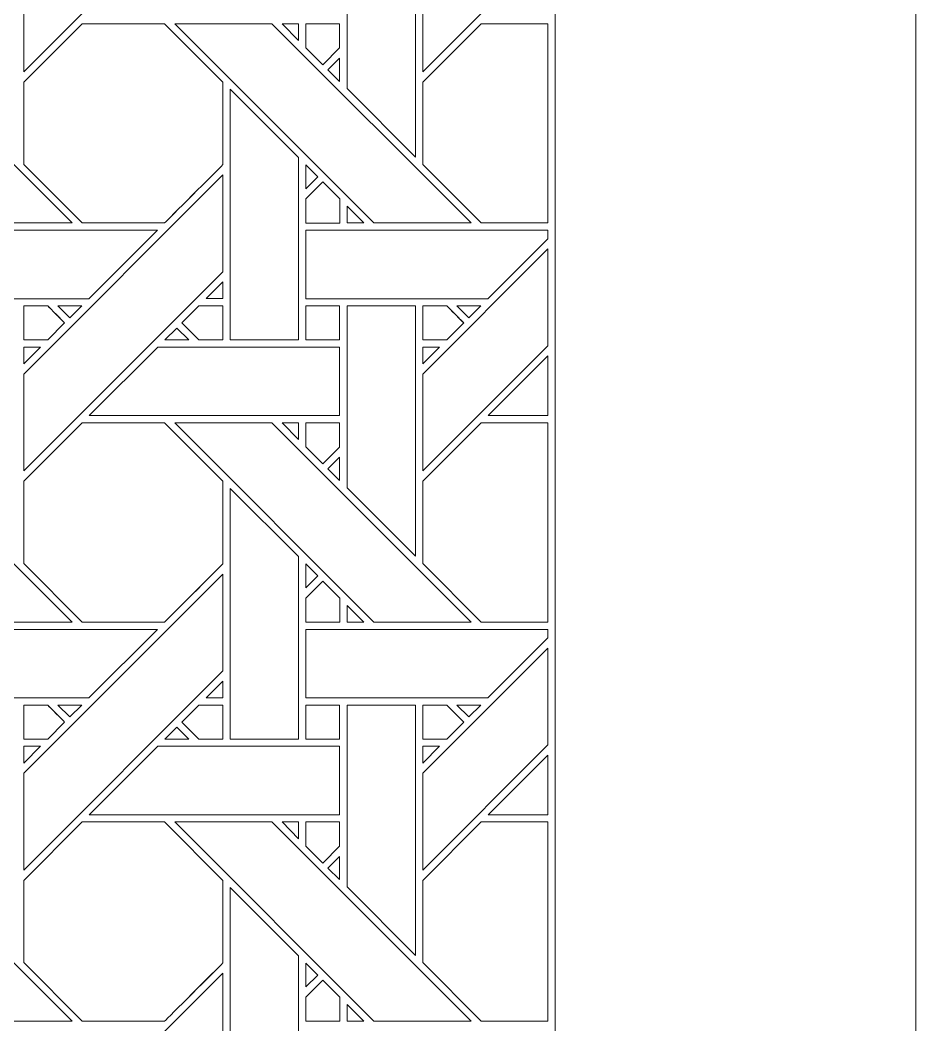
# Model space of a CAD drawing. Header units: inches. Extents: x 3.4 to 21.4, y 0.1 to 18.1.
# Drawn here: x 19.253 to 21.383, y 6.477 to 8.866 of the extents above; entities that cross this region are included whole.
import ezdxf

# ---------------------------------------------------------------- set-up
doc = ezdxf.new("R2010")
doc.units = ezdxf.units.IN
doc.header["$MEASUREMENT"] = 0
doc.layers.add('Design', color=7, linetype='Continuous', lineweight=0)

msp = doc.modelspace()

# ---------------------------------------------------------------- linework, layer by layer
at = {"layer": 'Design'}
for points, knots in [([(3.3829, 18.0948), (3.3829, 18.0948), (3.3829, 0.0948), (3.3829, 0.0948), (3.3829, 0.0948), (21.3829, 0.0948), (21.3829, 0.0948), (21.3829, 0.0948), (21.3829, 18.0948), (21.3829, 18.0948), (21.3829, 18.0948), (3.3829, 18.0948), (3.3829, 18.0948)], [0, 0, 0, 0, 1, 1, 1, 2, 2, 2, 3, 3, 3, 4, 4, 4, 4]), ([(4.2402, 17.2374), (4.2402, 17.2374), (4.2402, 0.9521), (4.2402, 0.9521), (4.2402, 0.9521), (20.5255, 0.9521), (20.5255, 0.9521), (20.5255, 0.9521), (20.5255, 17.2374), (20.5255, 17.2374), (20.5255, 17.2374), (4.2402, 17.2374), (4.2402, 17.2374)], [0, 0, 0, 0, 1, 1, 1, 2, 2, 2, 3, 3, 3, 4, 4, 4, 4]), ([(19.2615, 8.743), (19.2615, 8.743), (19.2615, 8.9731), (19.2615, 8.9731), (19.2615, 8.9731), (19.7352, 9.4467), (19.7352, 9.4467), (19.7352, 9.4467), (19.7352, 9.2166), (19.7352, 9.2166), (19.7352, 9.2166), (19.2615, 8.743), (19.2615, 8.743)], [0, 0, 0, 0, 1, 1, 1, 2, 2, 2, 3, 3, 3, 4, 4, 4, 4]), ([(20.2102, 8.743), (20.2102, 8.743), (20.2102, 8.9731), (20.2102, 8.9731), (20.2102, 8.9731), (20.5079, 9.2707), (20.5079, 9.2707), (20.5079, 9.2707), (20.5079, 9.0406), (20.5079, 9.0406), (20.5079, 9.0406), (20.2102, 8.743), (20.2102, 8.743)], [0, 0, 0, 0, 1, 1, 1, 2, 2, 2, 3, 3, 3, 4, 4, 4, 4]), ([(20.1931, 8.5401), (20.1931, 8.5401), (20.0302, 8.703), (20.0302, 8.703), (20.0302, 8.703), (20.0302, 9.1352), (20.0302, 9.1352), (20.0302, 9.1352), (20.1931, 9.1352), (20.1931, 9.1352), (20.1931, 9.1352), (20.1931, 8.5401), (20.1931, 8.5401)], [0, 0, 0, 0, 1, 1, 1, 2, 2, 2, 3, 3, 3, 4, 4, 4, 4]), ([(19.1455, 8.3837), (19.1455, 8.3837), (18.6719, 8.8573), (18.6719, 8.8573), (18.6719, 8.8573), (18.9029, 8.8573), (18.9029, 8.8573), (18.9029, 8.8573), (19.3765, 8.3837), (19.3765, 8.3837), (19.3765, 8.3837), (19.1455, 8.3837), (19.1455, 8.3837)], [0, 0, 0, 0, 1, 1, 1, 2, 2, 2, 3, 3, 3, 4, 4, 4, 4]), ([(19.4002, 8.8573), (19.4002, 8.8573), (19.5965, 8.8573), (19.5965, 8.8573), (19.5965, 8.8573), (19.7352, 8.7186), (19.7352, 8.7186), (19.7352, 8.7186), (19.7352, 8.5224), (19.7352, 8.5224), (19.7174, 8.5045), (19.6055, 8.3927), (19.5965, 8.3837), (19.5965, 8.3837), (19.4008, 8.3837), (19.4008, 8.3837), (19.4008, 8.3837), (19.2615, 8.5229), (19.2615, 8.5229), (19.2615, 8.5229), (19.2615, 8.7186), (19.2615, 8.7186), (19.2615, 8.7186), (19.4002, 8.8573), (19.4002, 8.8573)], [0, 0, 0, 0, 1, 1, 1, 2, 2, 2, 3, 3, 3, 4, 4, 4, 5, 5, 5, 6, 6, 6, 7, 7, 7, 8, 8, 8, 8]), ([(19.7352, 8.5224), (19.7171, 8.5042), (19.6053, 8.3925), (19.5965, 8.3837), (19.5965, 8.3837), (19.4008, 8.3837), (19.4008, 8.3837), (19.4008, 8.3837), (19.2615, 8.5229), (19.2615, 8.5229), (19.2615, 8.5229), (19.2615, 8.7186), (19.2615, 8.7186), (19.2615, 8.7186), (19.4002, 8.8573), (19.4002, 8.8573), (19.4002, 8.8573), (19.5965, 8.8573), (19.5965, 8.8573), (19.5965, 8.8573), (19.7352, 8.7186), (19.7352, 8.7186), (19.7352, 8.7186), (19.7352, 8.5224), (19.7352, 8.5224)], [0, 0, 0, 0, 1, 1, 1, 2, 2, 2, 3, 3, 3, 4, 4, 4, 5, 5, 5, 6, 6, 6, 7, 7, 7, 8, 8, 8, 8]), ([(20.0942, 8.3837), (20.0942, 8.3837), (19.6206, 8.8573), (19.6206, 8.8573), (19.6206, 8.8573), (19.8516, 8.8573), (19.8516, 8.8573), (19.8516, 8.8573), (20.3252, 8.3837), (20.3252, 8.3837), (20.3252, 8.3837), (20.0942, 8.3837), (20.0942, 8.3837)], [0, 0, 0, 0, 1, 1, 1, 2, 2, 2, 3, 3, 3, 4, 4, 4, 4]), ([(19.9151, 8.8573), (19.9151, 8.8573), (19.9151, 8.8175), (19.9151, 8.8175), (19.9151, 8.8175), (19.8757, 8.8573), (19.8757, 8.8573), (19.8757, 8.8573), (19.9151, 8.8573), (19.9151, 8.8573)], [0, 0, 0, 0, 1, 1, 1, 2, 2, 2, 3, 3, 3, 3]), ([(20.0127, 8.8573), (20.0127, 8.8573), (20.0127, 8.7997), (20.0127, 8.7997), (20.0127, 8.7997), (19.9727, 8.7598), (19.9727, 8.7598), (19.9727, 8.7598), (19.9324, 8.8001), (19.9324, 8.8001), (19.9324, 8.8001), (19.9324, 8.8573), (19.9324, 8.8573), (19.9324, 8.8573), (20.0127, 8.8573), (20.0127, 8.8573)], [0, 0, 0, 0, 1, 1, 1, 2, 2, 2, 3, 3, 3, 4, 4, 4, 5, 5, 5, 5]), ([(19.9727, 8.7598), (19.9727, 8.7598), (19.9324, 8.8001), (19.9324, 8.8001), (19.9324, 8.8001), (19.9324, 8.8573), (19.9324, 8.8573), (19.9324, 8.8573), (20.0127, 8.8573), (20.0127, 8.8573), (20.0127, 8.8573), (20.0127, 8.7997), (20.0127, 8.7997), (20.0127, 8.7997), (19.9727, 8.7598), (19.9727, 8.7598)], [0, 0, 0, 0, 1, 1, 1, 2, 2, 2, 3, 3, 3, 4, 4, 4, 5, 5, 5, 5]), ([(20.349, 8.8573), (20.349, 8.8573), (20.5079, 8.8573), (20.5079, 8.8573), (20.5079, 8.8573), (20.5079, 8.3837), (20.5079, 8.3837), (20.5079, 8.3837), (20.3495, 8.3837), (20.3495, 8.3837), (20.3495, 8.3837), (20.2103, 8.5229), (20.2103, 8.5229), (20.2103, 8.5229), (20.2103, 8.7186), (20.2103, 8.7186), (20.2103, 8.7186), (20.349, 8.8573), (20.349, 8.8573)], [0, 0, 0, 0, 1, 1, 1, 2, 2, 2, 3, 3, 3, 4, 4, 4, 5, 5, 5, 6, 6, 6, 6]), ([(20.3495, 8.3837), (20.3495, 8.3837), (20.2103, 8.5229), (20.2103, 8.5229), (20.2103, 8.5229), (20.2103, 8.7186), (20.2103, 8.7186), (20.2103, 8.7186), (20.349, 8.8573), (20.349, 8.8573), (20.349, 8.8573), (20.5079, 8.8573), (20.5079, 8.8573), (20.5079, 8.8573), (20.5079, 8.3837), (20.5079, 8.3837), (20.5079, 8.3837), (20.3495, 8.3837), (20.3495, 8.3837)], [0, 0, 0, 0, 1, 1, 1, 2, 2, 2, 3, 3, 3, 4, 4, 4, 5, 5, 5, 6, 6, 6, 6]), ([(20.0126, 8.7755), (20.0126, 8.7755), (20.0126, 8.7203), (20.0126, 8.7203), (20.0126, 8.7203), (19.9848, 8.7477), (19.9848, 8.7477), (19.9848, 8.7477), (20.0126, 8.7755), (20.0126, 8.7755)], [0, 0, 0, 0, 1, 1, 1, 2, 2, 2, 3, 3, 3, 3]), ([(19.7523, 8.1057), (19.7523, 8.1057), (19.7523, 8.7015), (19.7523, 8.7015), (19.7523, 8.7015), (19.9151, 8.5394), (19.9151, 8.5394), (19.9151, 8.5394), (19.9151, 8.1057), (19.9151, 8.1057), (19.9151, 8.1057), (19.7523, 8.1057), (19.7523, 8.1057)], [0, 0, 0, 0, 1, 1, 1, 2, 2, 2, 3, 3, 3, 4, 4, 4, 4]), ([(19.9324, 8.4651), (19.9324, 8.4651), (19.9324, 8.5219), (19.9324, 8.5219), (19.9324, 8.5219), (19.9605, 8.4933), (19.9605, 8.4933), (19.9605, 8.4933), (19.9324, 8.4651), (19.9324, 8.4651)], [0, 0, 0, 0, 1, 1, 1, 2, 2, 2, 3, 3, 3, 3]), ([(19.2615, 7.7943), (19.2615, 7.7943), (19.2615, 8.0244), (19.2615, 8.0244), (19.2615, 8.0244), (19.7352, 8.498), (19.7352, 8.498), (19.7352, 8.498), (19.7352, 8.2679), (19.7352, 8.2679), (19.7352, 8.2679), (19.2615, 7.7943), (19.2615, 7.7943)], [0, 0, 0, 0, 1, 1, 1, 2, 2, 2, 3, 3, 3, 4, 4, 4, 4]), ([(19.9324, 8.3834), (19.9324, 8.3834), (19.9324, 8.4407), (19.9324, 8.4407), (19.9324, 8.4407), (19.9727, 8.4811), (19.9727, 8.4811), (19.9727, 8.4811), (20.0131, 8.4407), (20.0131, 8.4407), (20.0131, 8.4407), (20.0131, 8.3834), (20.0131, 8.3834), (20.0131, 8.3834), (19.9324, 8.3834), (19.9324, 8.3834)], [0, 0, 0, 0, 1, 1, 1, 2, 2, 2, 3, 3, 3, 4, 4, 4, 5, 5, 5, 5]), ([(19.9727, 8.4811), (19.9727, 8.4811), (20.0131, 8.4407), (20.0131, 8.4407), (20.0131, 8.4407), (20.0131, 8.3834), (20.0131, 8.3834), (20.0131, 8.3834), (19.9324, 8.3834), (19.9324, 8.3834), (19.9324, 8.3834), (19.9324, 8.4407), (19.9324, 8.4407), (19.9324, 8.4407), (19.9727, 8.4811), (19.9727, 8.4811)], [0, 0, 0, 0, 1, 1, 1, 2, 2, 2, 3, 3, 3, 4, 4, 4, 5, 5, 5, 5]), ([(20.0303, 8.3837), (20.0303, 8.3837), (20.0303, 8.4235), (20.0303, 8.4235), (20.0303, 8.4235), (20.07, 8.3837), (20.07, 8.3837), (20.07, 8.3837), (20.0303, 8.3837), (20.0303, 8.3837)], [0, 0, 0, 0, 1, 1, 1, 2, 2, 2, 3, 3, 3, 3]), ([(19.4166, 8.2037), (19.4166, 8.2037), (18.9836, 8.2037), (18.9836, 8.2037), (18.9836, 8.2037), (18.9836, 8.3664), (18.9836, 8.3664), (18.9836, 8.3664), (19.5793, 8.3664), (19.5793, 8.3664), (19.5793, 8.3664), (19.4166, 8.2037), (19.4166, 8.2037)], [0, 0, 0, 0, 1, 1, 1, 2, 2, 2, 3, 3, 3, 4, 4, 4, 4]), ([(20.5079, 8.3462), (20.5079, 8.3462), (20.3653, 8.2037), (20.3653, 8.2037), (20.3653, 8.2037), (19.9324, 8.2037), (19.9324, 8.2037), (19.9324, 8.2037), (19.9324, 8.3664), (19.9324, 8.3664), (19.9324, 8.3664), (20.5079, 8.3664), (20.5079, 8.3664), (20.5079, 8.3664), (20.5079, 8.3462), (20.5079, 8.3462)], [0, 0, 0, 0, 1, 1, 1, 2, 2, 2, 3, 3, 3, 4, 4, 4, 5, 5, 5, 5]), ([(20.2102, 7.7943), (20.2102, 7.7943), (20.2102, 8.0244), (20.2102, 8.0244), (20.2102, 8.0244), (20.5079, 8.322), (20.5079, 8.322), (20.5079, 8.322), (20.5079, 8.0919), (20.5079, 8.0919), (20.5079, 8.0919), (20.2102, 7.7943), (20.2102, 7.7943)], [0, 0, 0, 0, 1, 1, 1, 2, 2, 2, 3, 3, 3, 4, 4, 4, 4]), ([(19.7352, 8.2435), (19.7352, 8.2435), (19.7352, 8.2038), (19.7352, 8.2038), (19.7352, 8.2038), (19.6954, 8.2038), (19.6954, 8.2038), (19.6954, 8.2038), (19.7352, 8.2435), (19.7352, 8.2435)], [0, 0, 0, 0, 1, 1, 1, 2, 2, 2, 3, 3, 3, 3]), ([(19.3186, 8.1865), (19.3237, 8.1813), (19.3545, 8.1505), (19.3589, 8.1461), (19.3589, 8.1461), (19.3185, 8.1057), (19.3185, 8.1057), (19.3185, 8.1057), (19.2615, 8.1057), (19.2615, 8.1057), (19.2615, 8.1057), (19.2615, 8.1865), (19.2615, 8.1865), (19.2615, 8.1865), (19.3186, 8.1865), (19.3186, 8.1865)], [0, 0, 0, 0, 1, 1, 1, 2, 2, 2, 3, 3, 3, 4, 4, 4, 5, 5, 5, 5]), ([(19.3589, 8.1461), (19.3589, 8.1461), (19.3185, 8.1057), (19.3185, 8.1057), (19.3185, 8.1057), (19.2615, 8.1057), (19.2615, 8.1057), (19.2615, 8.1057), (19.2615, 8.1865), (19.2615, 8.1865), (19.2615, 8.1865), (19.3186, 8.1865), (19.3186, 8.1865), (19.3239, 8.1812), (19.3547, 8.1503), (19.3589, 8.1461)], [0, 0, 0, 0, 1, 1, 1, 2, 2, 2, 3, 3, 3, 4, 4, 4, 5, 5, 5, 5]), ([(19.3429, 8.1865), (19.3429, 8.1865), (19.3994, 8.1865), (19.3994, 8.1865), (19.3994, 8.1865), (19.3711, 8.1583), (19.3711, 8.1583), (19.3711, 8.1583), (19.3429, 8.1865), (19.3429, 8.1865)], [0, 0, 0, 0, 1, 1, 1, 2, 2, 2, 3, 3, 3, 3]), ([(19.7352, 8.1865), (19.7352, 8.1865), (19.7352, 8.1057), (19.7352, 8.1057), (19.7352, 8.1057), (19.6781, 8.1057), (19.6781, 8.1057), (19.6781, 8.1057), (19.6377, 8.1461), (19.6377, 8.1461), (19.6377, 8.1461), (19.6782, 8.1865), (19.6782, 8.1865), (19.6782, 8.1865), (19.7352, 8.1865), (19.7352, 8.1865)], [0, 0, 0, 0, 1, 1, 1, 2, 2, 2, 3, 3, 3, 4, 4, 4, 5, 5, 5, 5]), ([(19.7352, 8.1057), (19.7352, 8.1057), (19.6781, 8.1057), (19.6781, 8.1057), (19.6781, 8.1057), (19.6377, 8.1461), (19.6377, 8.1461), (19.6377, 8.1461), (19.6782, 8.1865), (19.6782, 8.1865), (19.6782, 8.1865), (19.7352, 8.1865), (19.7352, 8.1865), (19.7352, 8.1865), (19.7352, 8.1057), (19.7352, 8.1057)], [0, 0, 0, 0, 1, 1, 1, 2, 2, 2, 3, 3, 3, 4, 4, 4, 5, 5, 5, 5]), ([(20.0127, 8.1057), (20.0127, 8.1057), (19.9324, 8.1057), (19.9324, 8.1057), (19.9324, 8.1057), (19.9324, 8.1865), (19.9324, 8.1865), (19.9324, 8.1865), (20.0127, 8.1865), (20.0127, 8.1865), (20.0127, 8.1865), (20.0127, 8.1057), (20.0127, 8.1057)], [0, 0, 0, 0, 1, 1, 1, 2, 2, 2, 3, 3, 3, 4, 4, 4, 4]), ([(19.9324, 8.1057), (19.9324, 8.1057), (19.9324, 8.1865), (19.9324, 8.1865), (19.9324, 8.1865), (20.0127, 8.1865), (20.0127, 8.1865), (20.0127, 8.1865), (20.0127, 8.1057), (20.0127, 8.1057), (20.0127, 8.1057), (19.9324, 8.1057), (19.9324, 8.1057)], [0, 0, 0, 0, 1, 1, 1, 2, 2, 2, 3, 3, 3, 4, 4, 4, 4]), ([(20.1931, 7.5914), (20.1931, 7.5914), (20.0302, 7.7543), (20.0302, 7.7543), (20.0302, 7.7543), (20.0302, 8.1865), (20.0302, 8.1865), (20.0302, 8.1865), (20.1931, 8.1865), (20.1931, 8.1865), (20.1931, 8.1865), (20.1931, 7.5914), (20.1931, 7.5914)], [0, 0, 0, 0, 1, 1, 1, 2, 2, 2, 3, 3, 3, 4, 4, 4, 4]), ([(20.2673, 8.1865), (20.2725, 8.1813), (20.3033, 8.1505), (20.3077, 8.1461), (20.3077, 8.1461), (20.2672, 8.1057), (20.2672, 8.1057), (20.2672, 8.1057), (20.2103, 8.1057), (20.2103, 8.1057), (20.2103, 8.1057), (20.2103, 8.1865), (20.2103, 8.1865), (20.2103, 8.1865), (20.2673, 8.1865), (20.2673, 8.1865)], [0, 0, 0, 0, 1, 1, 1, 2, 2, 2, 3, 3, 3, 4, 4, 4, 5, 5, 5, 5]), ([(20.2103, 8.1057), (20.2103, 8.1057), (20.2103, 8.1865), (20.2103, 8.1865), (20.2103, 8.1865), (20.2673, 8.1865), (20.2673, 8.1865), (20.2729, 8.1809), (20.3077, 8.1461), (20.3077, 8.1461), (20.3077, 8.1461), (20.2672, 8.1057), (20.2672, 8.1057), (20.2672, 8.1057), (20.2103, 8.1057), (20.2103, 8.1057)], [0, 0, 0, 0, 1, 1, 1, 2, 2, 2, 3, 3, 3, 4, 4, 4, 5, 5, 5, 5]), ([(20.2916, 8.1865), (20.2916, 8.1865), (20.3481, 8.1865), (20.3481, 8.1865), (20.3481, 8.1865), (20.3198, 8.1583), (20.3198, 8.1583), (20.3198, 8.1583), (20.2916, 8.1865), (20.2916, 8.1865)], [0, 0, 0, 0, 1, 1, 1, 2, 2, 2, 3, 3, 3, 3]), ([(19.6256, 8.1339), (19.6256, 8.1339), (19.6538, 8.1057), (19.6538, 8.1057), (19.6538, 8.1057), (19.5973, 8.1057), (19.5973, 8.1057), (19.5973, 8.1057), (19.6256, 8.1339), (19.6256, 8.1339)], [0, 0, 0, 0, 1, 1, 1, 2, 2, 2, 3, 3, 3, 3]), ([(19.3013, 8.0885), (19.3013, 8.0885), (19.2615, 8.0487), (19.2615, 8.0487), (19.2615, 8.0487), (19.2615, 8.0885), (19.2615, 8.0885), (19.2615, 8.0885), (19.3013, 8.0885), (19.3013, 8.0885)], [0, 0, 0, 0, 1, 1, 1, 2, 2, 2, 3, 3, 3, 3]), ([(20.0126, 8.0885), (20.0126, 8.0885), (20.0126, 7.9257), (20.0126, 7.9257), (20.0126, 7.9257), (19.4173, 7.9257), (19.4173, 7.9257), (19.4173, 7.9257), (19.5802, 8.0885), (19.5802, 8.0885), (19.5802, 8.0885), (20.0126, 8.0885), (20.0126, 8.0885)], [0, 0, 0, 0, 1, 1, 1, 2, 2, 2, 3, 3, 3, 4, 4, 4, 4]), ([(20.2501, 8.0885), (20.2501, 8.0885), (20.2102, 8.0487), (20.2102, 8.0487), (20.2102, 8.0487), (20.2102, 8.0885), (20.2102, 8.0885), (20.2102, 8.0885), (20.2501, 8.0885), (20.2501, 8.0885)], [0, 0, 0, 0, 1, 1, 1, 2, 2, 2, 3, 3, 3, 3]), ([(20.3661, 7.9257), (20.3661, 7.9257), (20.5079, 8.0675), (20.5079, 8.0675), (20.5079, 8.0675), (20.5079, 7.9257), (20.5079, 7.9257), (20.5079, 7.9257), (20.3661, 7.9257), (20.3661, 7.9257)], [0, 0, 0, 0, 1, 1, 1, 2, 2, 2, 3, 3, 3, 3]), ([(19.1455, 7.435), (19.1455, 7.435), (18.6719, 7.9086), (18.6719, 7.9086), (18.6719, 7.9086), (18.9029, 7.9086), (18.9029, 7.9086), (18.9029, 7.9086), (19.3765, 7.435), (19.3765, 7.435), (19.3765, 7.435), (19.1455, 7.435), (19.1455, 7.435)], [0, 0, 0, 0, 1, 1, 1, 2, 2, 2, 3, 3, 3, 4, 4, 4, 4]), ([(19.4002, 7.9086), (19.4002, 7.9086), (19.5965, 7.9086), (19.5965, 7.9086), (19.5965, 7.9086), (19.7352, 7.7699), (19.7352, 7.7699), (19.7352, 7.7699), (19.7352, 7.5737), (19.7352, 7.5737), (19.7174, 7.5557), (19.6055, 7.444), (19.5965, 7.435), (19.5965, 7.435), (19.4008, 7.435), (19.4008, 7.435), (19.4008, 7.435), (19.2615, 7.5742), (19.2615, 7.5742), (19.2615, 7.5742), (19.2615, 7.7699), (19.2615, 7.7699), (19.2615, 7.7699), (19.4002, 7.9086), (19.4002, 7.9086)], [0, 0, 0, 0, 1, 1, 1, 2, 2, 2, 3, 3, 3, 4, 4, 4, 5, 5, 5, 6, 6, 6, 7, 7, 7, 8, 8, 8, 8]), ([(19.7352, 7.5737), (19.7175, 7.5558), (19.6055, 7.444), (19.5965, 7.435), (19.5965, 7.435), (19.4008, 7.435), (19.4008, 7.435), (19.4008, 7.435), (19.2615, 7.5742), (19.2615, 7.5742), (19.2615, 7.5742), (19.2615, 7.7699), (19.2615, 7.7699), (19.2615, 7.7699), (19.4002, 7.9086), (19.4002, 7.9086), (19.4002, 7.9086), (19.5965, 7.9086), (19.5965, 7.9086), (19.5965, 7.9086), (19.7352, 7.7699), (19.7352, 7.7699), (19.7352, 7.7699), (19.7352, 7.5737), (19.7352, 7.5737)], [0, 0, 0, 0, 1, 1, 1, 2, 2, 2, 3, 3, 3, 4, 4, 4, 5, 5, 5, 6, 6, 6, 7, 7, 7, 8, 8, 8, 8]), ([(20.0942, 7.435), (20.0942, 7.435), (19.6206, 7.9086), (19.6206, 7.9086), (19.6206, 7.9086), (19.8516, 7.9086), (19.8516, 7.9086), (19.8516, 7.9086), (20.3252, 7.435), (20.3252, 7.435), (20.3252, 7.435), (20.0942, 7.435), (20.0942, 7.435)], [0, 0, 0, 0, 1, 1, 1, 2, 2, 2, 3, 3, 3, 4, 4, 4, 4]), ([(19.9151, 7.9086), (19.9151, 7.9086), (19.9151, 7.8688), (19.9151, 7.8688), (19.9151, 7.8688), (19.8757, 7.9086), (19.8757, 7.9086), (19.8757, 7.9086), (19.9151, 7.9086), (19.9151, 7.9086)], [0, 0, 0, 0, 1, 1, 1, 2, 2, 2, 3, 3, 3, 3]), ([(20.0127, 7.9086), (20.0127, 7.9086), (20.0127, 7.851), (20.0127, 7.851), (20.0127, 7.851), (19.9727, 7.8111), (19.9727, 7.8111), (19.9727, 7.8111), (19.9324, 7.8514), (19.9324, 7.8514), (19.9324, 7.8514), (19.9324, 7.9086), (19.9324, 7.9086), (19.9324, 7.9086), (20.0127, 7.9086), (20.0127, 7.9086)], [0, 0, 0, 0, 1, 1, 1, 2, 2, 2, 3, 3, 3, 4, 4, 4, 5, 5, 5, 5]), ([(19.9727, 7.8111), (19.9727, 7.8111), (19.9324, 7.8514), (19.9324, 7.8514), (19.9324, 7.8514), (19.9324, 7.9086), (19.9324, 7.9086), (19.9324, 7.9086), (20.0127, 7.9086), (20.0127, 7.9086), (20.0127, 7.9086), (20.0127, 7.851), (20.0127, 7.851), (20.0127, 7.851), (19.9727, 7.8111), (19.9727, 7.8111)], [0, 0, 0, 0, 1, 1, 1, 2, 2, 2, 3, 3, 3, 4, 4, 4, 5, 5, 5, 5]), ([(20.349, 7.9086), (20.349, 7.9086), (20.5079, 7.9086), (20.5079, 7.9086), (20.5079, 7.9086), (20.5079, 7.435), (20.5079, 7.435), (20.5079, 7.435), (20.3495, 7.435), (20.3495, 7.435), (20.3495, 7.435), (20.2103, 7.5742), (20.2103, 7.5742), (20.2103, 7.5742), (20.2103, 7.7699), (20.2103, 7.7699), (20.2103, 7.7699), (20.349, 7.9086), (20.349, 7.9086)], [0, 0, 0, 0, 1, 1, 1, 2, 2, 2, 3, 3, 3, 4, 4, 4, 5, 5, 5, 6, 6, 6, 6]), ([(20.3495, 7.435), (20.3495, 7.435), (20.2103, 7.5742), (20.2103, 7.5742), (20.2103, 7.5742), (20.2103, 7.7699), (20.2103, 7.7699), (20.2103, 7.7699), (20.349, 7.9086), (20.349, 7.9086), (20.349, 7.9086), (20.5079, 7.9086), (20.5079, 7.9086), (20.5079, 7.9086), (20.5079, 7.435), (20.5079, 7.435), (20.5079, 7.435), (20.3495, 7.435), (20.3495, 7.435)], [0, 0, 0, 0, 1, 1, 1, 2, 2, 2, 3, 3, 3, 4, 4, 4, 5, 5, 5, 6, 6, 6, 6]), ([(20.0126, 7.8268), (20.0126, 7.8268), (20.0126, 7.7716), (20.0126, 7.7716), (20.0126, 7.7716), (19.9848, 7.799), (19.9848, 7.799), (19.9848, 7.799), (20.0126, 7.8268), (20.0126, 7.8268)], [0, 0, 0, 0, 1, 1, 1, 2, 2, 2, 3, 3, 3, 3]), ([(19.7523, 7.157), (19.7523, 7.157), (19.7523, 7.7528), (19.7523, 7.7528), (19.7523, 7.7528), (19.9151, 7.5906), (19.9151, 7.5906), (19.9151, 7.5906), (19.9151, 7.157), (19.9151, 7.157), (19.9151, 7.157), (19.7523, 7.157), (19.7523, 7.157)], [0, 0, 0, 0, 1, 1, 1, 2, 2, 2, 3, 3, 3, 4, 4, 4, 4]), ([(19.9324, 7.5164), (19.9324, 7.5164), (19.9324, 7.5732), (19.9324, 7.5732), (19.9324, 7.5732), (19.9605, 7.5446), (19.9605, 7.5446), (19.9605, 7.5446), (19.9324, 7.5164), (19.9324, 7.5164)], [0, 0, 0, 0, 1, 1, 1, 2, 2, 2, 3, 3, 3, 3]), ([(19.2615, 6.8455), (19.2615, 6.8455), (19.2615, 7.0756), (19.2615, 7.0756), (19.2615, 7.0756), (19.7352, 7.5492), (19.7352, 7.5492), (19.7352, 7.5492), (19.7352, 7.3192), (19.7352, 7.3192), (19.7352, 7.3192), (19.2615, 6.8455), (19.2615, 6.8455)], [0, 0, 0, 0, 1, 1, 1, 2, 2, 2, 3, 3, 3, 4, 4, 4, 4]), ([(19.9324, 7.4347), (19.9324, 7.4347), (19.9324, 7.492), (19.9324, 7.492), (19.9324, 7.492), (19.9727, 7.5323), (19.9727, 7.5323), (19.9727, 7.5323), (20.0131, 7.492), (20.0131, 7.492), (20.0131, 7.492), (20.0131, 7.4347), (20.0131, 7.4347), (20.0131, 7.4347), (19.9324, 7.4347), (19.9324, 7.4347)], [0, 0, 0, 0, 1, 1, 1, 2, 2, 2, 3, 3, 3, 4, 4, 4, 5, 5, 5, 5]), ([(19.9727, 7.5323), (19.9727, 7.5323), (20.0131, 7.492), (20.0131, 7.492), (20.0131, 7.492), (20.0131, 7.4347), (20.0131, 7.4347), (20.0131, 7.4347), (19.9324, 7.4347), (19.9324, 7.4347), (19.9324, 7.4347), (19.9324, 7.492), (19.9324, 7.492), (19.9324, 7.492), (19.9727, 7.5323), (19.9727, 7.5323)], [0, 0, 0, 0, 1, 1, 1, 2, 2, 2, 3, 3, 3, 4, 4, 4, 5, 5, 5, 5]), ([(20.0303, 7.4349), (20.0303, 7.4349), (20.0303, 7.4747), (20.0303, 7.4747), (20.0303, 7.4747), (20.07, 7.4349), (20.07, 7.4349), (20.07, 7.4349), (20.0303, 7.4349), (20.0303, 7.4349)], [0, 0, 0, 0, 1, 1, 1, 2, 2, 2, 3, 3, 3, 3]), ([(19.4166, 7.255), (19.4166, 7.255), (18.9836, 7.255), (18.9836, 7.255), (18.9836, 7.255), (18.9836, 7.4177), (18.9836, 7.4177), (18.9836, 7.4177), (19.5793, 7.4177), (19.5793, 7.4177), (19.5793, 7.4177), (19.4166, 7.255), (19.4166, 7.255)], [0, 0, 0, 0, 1, 1, 1, 2, 2, 2, 3, 3, 3, 4, 4, 4, 4]), ([(20.5079, 7.3975), (20.5079, 7.3975), (20.3653, 7.255), (20.3653, 7.255), (20.3653, 7.255), (19.9324, 7.255), (19.9324, 7.255), (19.9324, 7.255), (19.9324, 7.4177), (19.9324, 7.4177), (19.9324, 7.4177), (20.5079, 7.4177), (20.5079, 7.4177), (20.5079, 7.4177), (20.5079, 7.3975), (20.5079, 7.3975)], [0, 0, 0, 0, 1, 1, 1, 2, 2, 2, 3, 3, 3, 4, 4, 4, 5, 5, 5, 5]), ([(20.2102, 6.8455), (20.2102, 6.8455), (20.2102, 7.0756), (20.2102, 7.0756), (20.2102, 7.0756), (20.5079, 7.3732), (20.5079, 7.3732), (20.5079, 7.3732), (20.5079, 7.1432), (20.5079, 7.1432), (20.5079, 7.1432), (20.2102, 6.8455), (20.2102, 6.8455)], [0, 0, 0, 0, 1, 1, 1, 2, 2, 2, 3, 3, 3, 4, 4, 4, 4]), ([(19.7352, 7.2948), (19.7352, 7.2948), (19.7352, 7.255), (19.7352, 7.255), (19.7352, 7.255), (19.6954, 7.255), (19.6954, 7.255), (19.6954, 7.255), (19.7352, 7.2948), (19.7352, 7.2948)], [0, 0, 0, 0, 1, 1, 1, 2, 2, 2, 3, 3, 3, 3]), ([(19.3186, 7.2377), (19.3237, 7.2326), (19.3545, 7.2018), (19.3589, 7.1974), (19.3589, 7.1974), (19.3185, 7.1569), (19.3185, 7.1569), (19.3185, 7.1569), (19.2615, 7.1569), (19.2615, 7.1569), (19.2615, 7.1569), (19.2615, 7.2377), (19.2615, 7.2377), (19.2615, 7.2377), (19.3186, 7.2377), (19.3186, 7.2377)], [0, 0, 0, 0, 1, 1, 1, 2, 2, 2, 3, 3, 3, 4, 4, 4, 5, 5, 5, 5]), ([(19.3589, 7.1974), (19.3589, 7.1974), (19.3185, 7.1569), (19.3185, 7.1569), (19.3185, 7.1569), (19.2615, 7.1569), (19.2615, 7.1569), (19.2615, 7.1569), (19.2615, 7.2377), (19.2615, 7.2377), (19.2615, 7.2377), (19.3186, 7.2377), (19.3186, 7.2377), (19.3239, 7.2324), (19.3547, 7.2016), (19.3589, 7.1974)], [0, 0, 0, 0, 1, 1, 1, 2, 2, 2, 3, 3, 3, 4, 4, 4, 5, 5, 5, 5]), ([(19.3429, 7.2377), (19.3429, 7.2377), (19.3994, 7.2377), (19.3994, 7.2377), (19.3994, 7.2377), (19.3711, 7.2096), (19.3711, 7.2096), (19.3711, 7.2096), (19.3429, 7.2377), (19.3429, 7.2377)], [0, 0, 0, 0, 1, 1, 1, 2, 2, 2, 3, 3, 3, 3]), ([(19.7352, 7.2377), (19.7352, 7.2377), (19.7352, 7.1569), (19.7352, 7.1569), (19.7352, 7.1569), (19.6781, 7.1569), (19.6781, 7.1569), (19.6781, 7.1569), (19.6377, 7.1973), (19.6377, 7.1973), (19.6377, 7.1973), (19.6782, 7.2377), (19.6782, 7.2377), (19.6782, 7.2377), (19.7352, 7.2377), (19.7352, 7.2377)], [0, 0, 0, 0, 1, 1, 1, 2, 2, 2, 3, 3, 3, 4, 4, 4, 5, 5, 5, 5]), ([(19.7352, 7.1569), (19.7352, 7.1569), (19.6781, 7.1569), (19.6781, 7.1569), (19.6781, 7.1569), (19.6377, 7.1973), (19.6377, 7.1973), (19.6377, 7.1973), (19.6782, 7.2377), (19.6782, 7.2377), (19.6782, 7.2377), (19.7352, 7.2377), (19.7352, 7.2377), (19.7352, 7.2377), (19.7352, 7.1569), (19.7352, 7.1569)], [0, 0, 0, 0, 1, 1, 1, 2, 2, 2, 3, 3, 3, 4, 4, 4, 5, 5, 5, 5]), ([(20.0127, 7.1569), (20.0127, 7.1569), (19.9324, 7.1569), (19.9324, 7.1569), (19.9324, 7.1569), (19.9324, 7.2377), (19.9324, 7.2377), (19.9324, 7.2377), (20.0127, 7.2377), (20.0127, 7.2377), (20.0127, 7.2377), (20.0127, 7.1569), (20.0127, 7.1569)], [0, 0, 0, 0, 1, 1, 1, 2, 2, 2, 3, 3, 3, 4, 4, 4, 4]), ([(19.9324, 7.1569), (19.9324, 7.1569), (19.9324, 7.2377), (19.9324, 7.2377), (19.9324, 7.2377), (20.0127, 7.2377), (20.0127, 7.2377), (20.0127, 7.2377), (20.0127, 7.1569), (20.0127, 7.1569), (20.0127, 7.1569), (19.9324, 7.1569), (19.9324, 7.1569)], [0, 0, 0, 0, 1, 1, 1, 2, 2, 2, 3, 3, 3, 4, 4, 4, 4]), ([(20.1931, 6.6426), (20.1931, 6.6426), (20.0302, 6.8055), (20.0302, 6.8055), (20.0302, 6.8055), (20.0302, 7.2377), (20.0302, 7.2377), (20.0302, 7.2377), (20.1931, 7.2377), (20.1931, 7.2377), (20.1931, 7.2377), (20.1931, 6.6426), (20.1931, 6.6426)], [0, 0, 0, 0, 1, 1, 1, 2, 2, 2, 3, 3, 3, 4, 4, 4, 4]), ([(20.2673, 7.2377), (20.2725, 7.2326), (20.3033, 7.2018), (20.3077, 7.1974), (20.3077, 7.1974), (20.2672, 7.1569), (20.2672, 7.1569), (20.2672, 7.1569), (20.2103, 7.1569), (20.2103, 7.1569), (20.2103, 7.1569), (20.2103, 7.2377), (20.2103, 7.2377), (20.2103, 7.2377), (20.2673, 7.2377), (20.2673, 7.2377)], [0, 0, 0, 0, 1, 1, 1, 2, 2, 2, 3, 3, 3, 4, 4, 4, 5, 5, 5, 5]), ([(20.2103, 7.1569), (20.2103, 7.1569), (20.2103, 7.2377), (20.2103, 7.2377), (20.2103, 7.2377), (20.2673, 7.2377), (20.2673, 7.2377), (20.2729, 7.2322), (20.3077, 7.1974), (20.3077, 7.1974), (20.3077, 7.1974), (20.2672, 7.1569), (20.2672, 7.1569), (20.2672, 7.1569), (20.2103, 7.1569), (20.2103, 7.1569)], [0, 0, 0, 0, 1, 1, 1, 2, 2, 2, 3, 3, 3, 4, 4, 4, 5, 5, 5, 5]), ([(20.2916, 7.2377), (20.2916, 7.2377), (20.3481, 7.2377), (20.3481, 7.2377), (20.3481, 7.2377), (20.3198, 7.2096), (20.3198, 7.2096), (20.3198, 7.2096), (20.2916, 7.2377), (20.2916, 7.2377)], [0, 0, 0, 0, 1, 1, 1, 2, 2, 2, 3, 3, 3, 3]), ([(19.6256, 7.1852), (19.6256, 7.1852), (19.6538, 7.157), (19.6538, 7.157), (19.6538, 7.157), (19.5973, 7.157), (19.5973, 7.157), (19.5973, 7.157), (19.6256, 7.1852), (19.6256, 7.1852)], [0, 0, 0, 0, 1, 1, 1, 2, 2, 2, 3, 3, 3, 3]), ([(19.3013, 7.1398), (19.3013, 7.1398), (19.2615, 7.1), (19.2615, 7.1), (19.2615, 7.1), (19.2615, 7.1398), (19.2615, 7.1398), (19.2615, 7.1398), (19.3013, 7.1398), (19.3013, 7.1398)], [0, 0, 0, 0, 1, 1, 1, 2, 2, 2, 3, 3, 3, 3]), ([(20.0126, 7.1398), (20.0126, 7.1398), (20.0126, 6.977), (20.0126, 6.977), (20.0126, 6.977), (19.4173, 6.977), (19.4173, 6.977), (19.4173, 6.977), (19.5802, 7.1398), (19.5802, 7.1398), (19.5802, 7.1398), (20.0126, 7.1398), (20.0126, 7.1398)], [0, 0, 0, 0, 1, 1, 1, 2, 2, 2, 3, 3, 3, 4, 4, 4, 4]), ([(20.2501, 7.1398), (20.2501, 7.1398), (20.2102, 7.1), (20.2102, 7.1), (20.2102, 7.1), (20.2102, 7.1398), (20.2102, 7.1398), (20.2102, 7.1398), (20.2501, 7.1398), (20.2501, 7.1398)], [0, 0, 0, 0, 1, 1, 1, 2, 2, 2, 3, 3, 3, 3]), ([(20.3661, 6.977), (20.3661, 6.977), (20.5079, 7.1188), (20.5079, 7.1188), (20.5079, 7.1188), (20.5079, 6.977), (20.5079, 6.977), (20.5079, 6.977), (20.3661, 6.977), (20.3661, 6.977)], [0, 0, 0, 0, 1, 1, 1, 2, 2, 2, 3, 3, 3, 3]), ([(19.1455, 6.4862), (19.1455, 6.4862), (18.6719, 6.9599), (18.6719, 6.9599), (18.6719, 6.9599), (18.9029, 6.9599), (18.9029, 6.9599), (18.9029, 6.9599), (19.3765, 6.4862), (19.3765, 6.4862), (19.3765, 6.4862), (19.1455, 6.4862), (19.1455, 6.4862)], [0, 0, 0, 0, 1, 1, 1, 2, 2, 2, 3, 3, 3, 4, 4, 4, 4]), ([(19.4002, 6.9598), (19.4002, 6.9598), (19.5965, 6.9598), (19.5965, 6.9598), (19.5965, 6.9598), (19.7352, 6.8211), (19.7352, 6.8211), (19.7352, 6.8211), (19.7352, 6.6249), (19.7352, 6.6249), (19.7174, 6.607), (19.6055, 6.4952), (19.5965, 6.4862), (19.5965, 6.4862), (19.4008, 6.4862), (19.4008, 6.4862), (19.4008, 6.4862), (19.2615, 6.6255), (19.2615, 6.6255), (19.2615, 6.6255), (19.2615, 6.8211), (19.2615, 6.8211), (19.2615, 6.8211), (19.4002, 6.9598), (19.4002, 6.9598)], [0, 0, 0, 0, 1, 1, 1, 2, 2, 2, 3, 3, 3, 4, 4, 4, 5, 5, 5, 6, 6, 6, 7, 7, 7, 8, 8, 8, 8]), ([(19.7352, 6.6249), (19.7171, 6.6067), (19.6053, 6.495), (19.5965, 6.4862), (19.5965, 6.4862), (19.4008, 6.4862), (19.4008, 6.4862), (19.4008, 6.4862), (19.2615, 6.6255), (19.2615, 6.6255), (19.2615, 6.6255), (19.2615, 6.8211), (19.2615, 6.8211), (19.2615, 6.8211), (19.4002, 6.9598), (19.4002, 6.9598), (19.4002, 6.9598), (19.5965, 6.9598), (19.5965, 6.9598), (19.5965, 6.9598), (19.7352, 6.8211), (19.7352, 6.8211), (19.7352, 6.8211), (19.7352, 6.6249), (19.7352, 6.6249)], [0, 0, 0, 0, 1, 1, 1, 2, 2, 2, 3, 3, 3, 4, 4, 4, 5, 5, 5, 6, 6, 6, 7, 7, 7, 8, 8, 8, 8]), ([(20.0942, 6.4862), (20.0942, 6.4862), (19.6206, 6.9599), (19.6206, 6.9599), (19.6206, 6.9599), (19.8516, 6.9599), (19.8516, 6.9599), (19.8516, 6.9599), (20.3252, 6.4862), (20.3252, 6.4862), (20.3252, 6.4862), (20.0942, 6.4862), (20.0942, 6.4862)], [0, 0, 0, 0, 1, 1, 1, 2, 2, 2, 3, 3, 3, 4, 4, 4, 4]), ([(19.9151, 6.9599), (19.9151, 6.9599), (19.9151, 6.92), (19.9151, 6.92), (19.9151, 6.92), (19.8757, 6.9599), (19.8757, 6.9599), (19.8757, 6.9599), (19.9151, 6.9599), (19.9151, 6.9599)], [0, 0, 0, 0, 1, 1, 1, 2, 2, 2, 3, 3, 3, 3]), ([(20.0127, 6.9599), (20.0127, 6.9599), (20.0127, 6.9023), (20.0127, 6.9023), (20.0127, 6.9023), (19.9727, 6.8623), (19.9727, 6.8623), (19.9727, 6.8623), (19.9324, 6.9027), (19.9324, 6.9027), (19.9324, 6.9027), (19.9324, 6.9599), (19.9324, 6.9599), (19.9324, 6.9599), (20.0127, 6.9599), (20.0127, 6.9599)], [0, 0, 0, 0, 1, 1, 1, 2, 2, 2, 3, 3, 3, 4, 4, 4, 5, 5, 5, 5]), ([(19.9727, 6.8623), (19.9727, 6.8623), (19.9324, 6.9027), (19.9324, 6.9027), (19.9324, 6.9027), (19.9324, 6.9599), (19.9324, 6.9599), (19.9324, 6.9599), (20.0127, 6.9599), (20.0127, 6.9599), (20.0127, 6.9599), (20.0127, 6.9023), (20.0127, 6.9023), (20.0127, 6.9023), (19.9727, 6.8623), (19.9727, 6.8623)], [0, 0, 0, 0, 1, 1, 1, 2, 2, 2, 3, 3, 3, 4, 4, 4, 5, 5, 5, 5]), ([(20.349, 6.9598), (20.349, 6.9598), (20.5079, 6.9598), (20.5079, 6.9598), (20.5079, 6.9598), (20.5079, 6.4862), (20.5079, 6.4862), (20.5079, 6.4862), (20.3495, 6.4862), (20.3495, 6.4862), (20.3495, 6.4862), (20.2103, 6.6255), (20.2103, 6.6255), (20.2103, 6.6255), (20.2103, 6.8211), (20.2103, 6.8211), (20.2103, 6.8211), (20.349, 6.9598), (20.349, 6.9598)], [0, 0, 0, 0, 1, 1, 1, 2, 2, 2, 3, 3, 3, 4, 4, 4, 5, 5, 5, 6, 6, 6, 6]), ([(20.3495, 6.4862), (20.3495, 6.4862), (20.2103, 6.6255), (20.2103, 6.6255), (20.2103, 6.6255), (20.2103, 6.8211), (20.2103, 6.8211), (20.2103, 6.8211), (20.349, 6.9598), (20.349, 6.9598), (20.349, 6.9598), (20.5079, 6.9598), (20.5079, 6.9598), (20.5079, 6.9598), (20.5079, 6.4862), (20.5079, 6.4862), (20.5079, 6.4862), (20.3495, 6.4862), (20.3495, 6.4862)], [0, 0, 0, 0, 1, 1, 1, 2, 2, 2, 3, 3, 3, 4, 4, 4, 5, 5, 5, 6, 6, 6, 6]), ([(20.0126, 6.878), (20.0126, 6.878), (20.0126, 6.8229), (20.0126, 6.8229), (20.0126, 6.8229), (19.9848, 6.8503), (19.9848, 6.8503), (19.9848, 6.8503), (20.0126, 6.878), (20.0126, 6.878)], [0, 0, 0, 0, 1, 1, 1, 2, 2, 2, 3, 3, 3, 3]), ([(19.7523, 6.2082), (19.7523, 6.2082), (19.7523, 6.8041), (19.7523, 6.8041), (19.7523, 6.8041), (19.9151, 6.6419), (19.9151, 6.6419), (19.9151, 6.6419), (19.9151, 6.2082), (19.9151, 6.2082), (19.9151, 6.2082), (19.7523, 6.2082), (19.7523, 6.2082)], [0, 0, 0, 0, 1, 1, 1, 2, 2, 2, 3, 3, 3, 4, 4, 4, 4]), ([(19.9324, 6.5677), (19.9324, 6.5677), (19.9324, 6.6244), (19.9324, 6.6244), (19.9324, 6.6244), (19.9605, 6.5958), (19.9605, 6.5958), (19.9605, 6.5958), (19.9324, 6.5677), (19.9324, 6.5677)], [0, 0, 0, 0, 1, 1, 1, 2, 2, 2, 3, 3, 3, 3]), ([(19.2615, 5.8968), (19.2615, 5.8968), (19.2615, 6.1269), (19.2615, 6.1269), (19.2615, 6.1269), (19.7352, 6.6005), (19.7352, 6.6005), (19.7352, 6.6005), (19.7352, 6.3705), (19.7352, 6.3705), (19.7352, 6.3705), (19.2615, 5.8968), (19.2615, 5.8968)], [0, 0, 0, 0, 1, 1, 1, 2, 2, 2, 3, 3, 3, 4, 4, 4, 4]), ([(19.9324, 6.486), (19.9324, 6.486), (19.9324, 6.5433), (19.9324, 6.5433), (19.9324, 6.5433), (19.9727, 6.5836), (19.9727, 6.5836), (19.9727, 6.5836), (20.0131, 6.5433), (20.0131, 6.5433), (20.0131, 6.5433), (20.0131, 6.486), (20.0131, 6.486), (20.0131, 6.486), (19.9324, 6.486), (19.9324, 6.486)], [0, 0, 0, 0, 1, 1, 1, 2, 2, 2, 3, 3, 3, 4, 4, 4, 5, 5, 5, 5]), ([(19.9727, 6.5836), (19.9727, 6.5836), (20.0131, 6.5433), (20.0131, 6.5433), (20.0131, 6.5433), (20.0131, 6.486), (20.0131, 6.486), (20.0131, 6.486), (19.9324, 6.486), (19.9324, 6.486), (19.9324, 6.486), (19.9324, 6.5433), (19.9324, 6.5433), (19.9324, 6.5433), (19.9727, 6.5836), (19.9727, 6.5836)], [0, 0, 0, 0, 1, 1, 1, 2, 2, 2, 3, 3, 3, 4, 4, 4, 5, 5, 5, 5]), ([(20.0303, 6.4862), (20.0303, 6.4862), (20.0303, 6.526), (20.0303, 6.526), (20.0303, 6.526), (20.07, 6.4862), (20.07, 6.4862), (20.07, 6.4862), (20.0303, 6.4862), (20.0303, 6.4862)], [0, 0, 0, 0, 1, 1, 1, 2, 2, 2, 3, 3, 3, 3])]:
    msp.add_open_spline(points, degree=3, knots=knots, dxfattribs=at)

doc.saveas('drawing.dxf')
